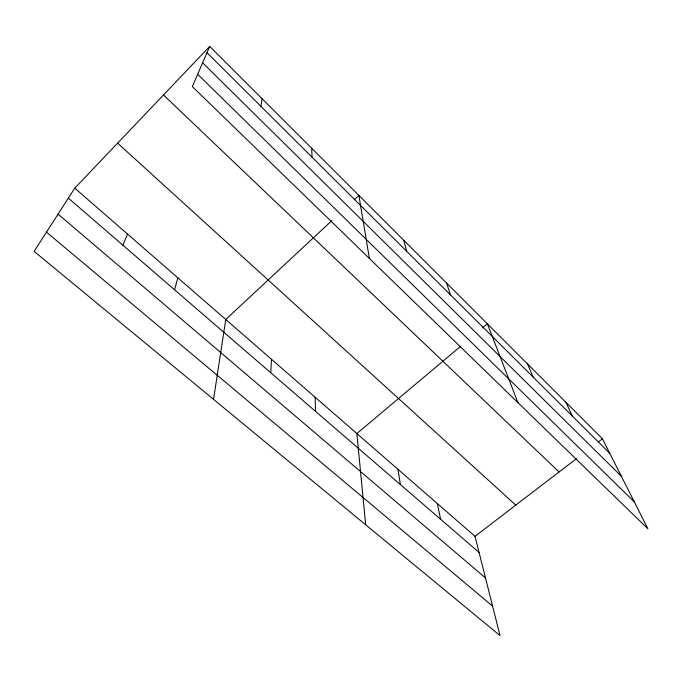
<?xml version="1.0" encoding="UTF-8"?>
<svg xmlns="http://www.w3.org/2000/svg" width="682" height="682" viewBox="0 0 682 682"><rect width="100%" height="100%" fill="white"/><g stroke="black" fill="none" stroke-linecap="round" stroke-linejoin="round"><path stroke-width="1.02" d="M270.754 372.739L271.479 359.269M260.925 106.341L262.033 98.677M213.534 399.337L225.768 319.508L331.887 220.593M174.558 289.756L177.866 277.83M209.715 46.41L192.333 86.58L647.9 528.78L602.419 438.765L209.715 46.41L74.773 188.155L34.1 251.36L500.008 635.59L475.013 536.325L74.773 188.155M122.803 245.111L127.585 234.097M354.248 199.749L358.877 195.436L369.388 258.444M460.682 346.286L356.865 433.547L365.68 524.816M482.532 327.914L487.391 323.839L517.936 402.636M475.013 536.325L576.58 458.56M598.25 441.962L602.419 438.765M46.47 232.136L492.583 606.093M58.064 214.114L485.482 577.901M68.345 198.138L479.071 552.446M117.619 143.152L515.771 505.115M163.467 94.986L559.069 471.961M197.661 74.27L634.32 501.909M202.622 62.804L621.396 476.317M206.996 52.693L609.768 453.308M565.821 402.192L572.428 416.165M527.51 363.924L533.307 377.257M446.574 283.056L450.495 294.888M403.787 240.311L406.634 251.266M437.333 503.546L440.598 519.258M397.99 469.318L400.377 484.561M311.683 148.284L312.041 157.175M315.127 397.239L315.527 411.365"/></g></svg>
